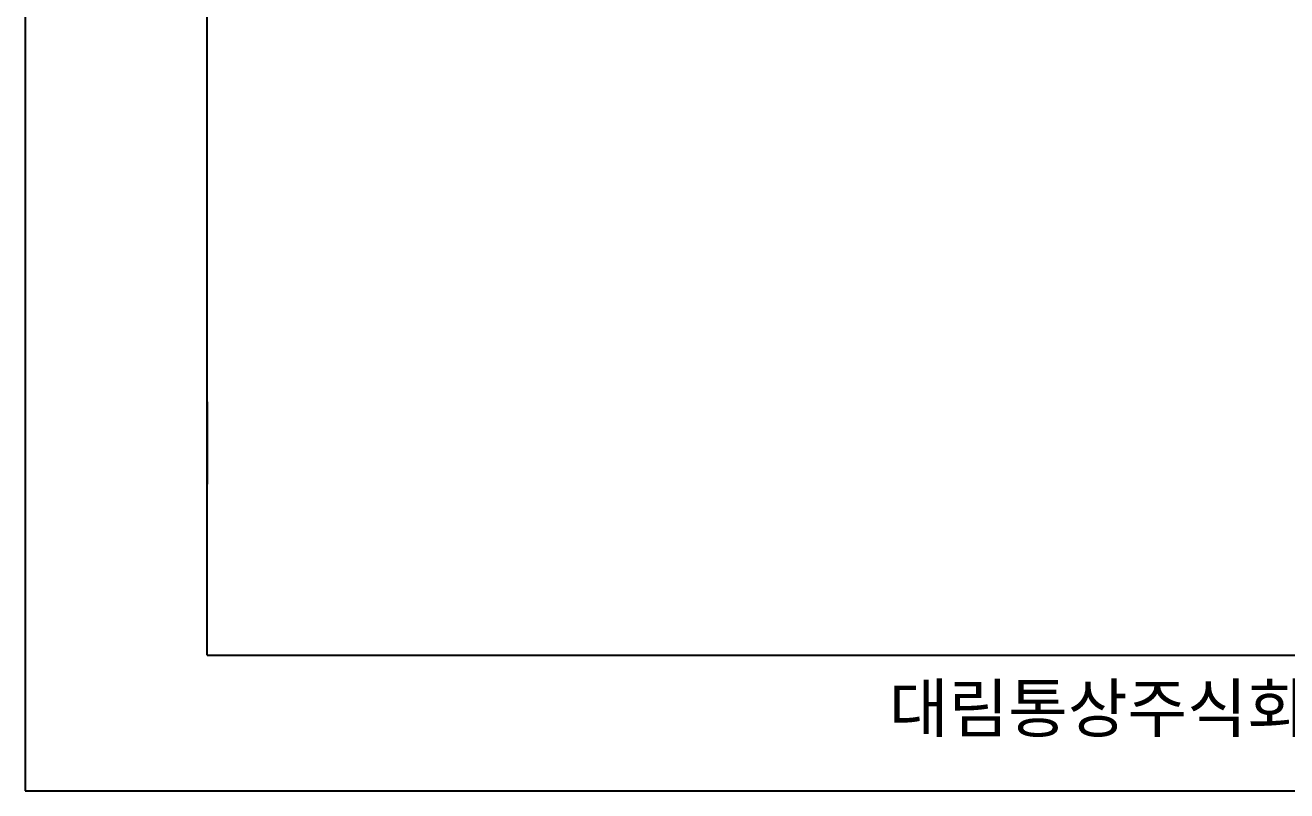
# Model space of a CAD drawing. Extents: x 1272 to 3698, y 823 to 4254.
# Drawn here: x 1272 to 2599, y 823 to 1628 of the extents above; entities that cross this region are included whole.
import ezdxf
from ezdxf.lldxf.tags import DXFTag

# ---------------------------------------------------------------- set-up
doc = ezdxf.new("R2010")
doc.units = 0
doc.header["$MEASUREMENT"] = 0
for name, color, linetype in [('Dim', 4, 'CONTINUOUS'), ('LINE', 7, 'CONTINUOUS'), ('YA', 7, 'CONTINUOUS')]:
    doc.layers.add(name, color=color, linetype=linetype)
doc.styles.add('스타일1', font='txt.shx', dxfattribs={"bigfont": 'ghs.shx'})
tags = doc.linetypes.add('Amconstr', pattern=[9999, 9999, 0]).pattern_tags.tags
tags[6:7] = [DXFTag(74, 4), DXFTag(75, 0), DXFTag(340, '0'), DXFTag(46, 1.0), DXFTag(50, 0.0), DXFTag(44, 0.0), DXFTag(45, 0.0)]
tags[4:5] = [DXFTag(74, 4), DXFTag(75, 0), DXFTag(340, '0'), DXFTag(46, 1.0), DXFTag(50, 0.0), DXFTag(44, 0.0), DXFTag(45, 0.0)]

msp = doc.modelspace()

# ---------------------------------------------------------------- linework, layer by layer
at = {"layer": 'LINE', "linetype": 'Amconstr'}
msp.add_line((2551.3, 965.9), (2623.3, 965.9), dxfattribs=at)
at = {"layer": 'YA', "color": 7}
for p, q in [((1463.8, 965.9), (1463.8, 3063.7)), ((1463.8, 1232.4), (1463.8, 1145.9)), ((1463.8, 965.9), (2551.3, 965.9)), ((1535.8, 965.9), (2551.3, 965.9))]:
    msp.add_line(p, q, dxfattribs=at)
at = {"layer": 'YA', "color": 0}
msp.add_lwpolyline([(1272.4, 823.4), (3697.9, 823.4), (3697.9, 4253.8), (1272.4, 4253.8)], close=True, dxfattribs=at)

# ---------------------------------------------------------------- texts
at = {"layer": 'Dim', "color": 0, "insert": (2053.7, 935.1), "char_height": 50, "width": 1090, "attachment_point": 1, "style": '스타일1'}
msp.add_mtext('{\\fGulim|b0|i0|c129|p50;       대림통상주식회사\\P}', dxfattribs=at)

doc.saveas('drawing.dxf')
